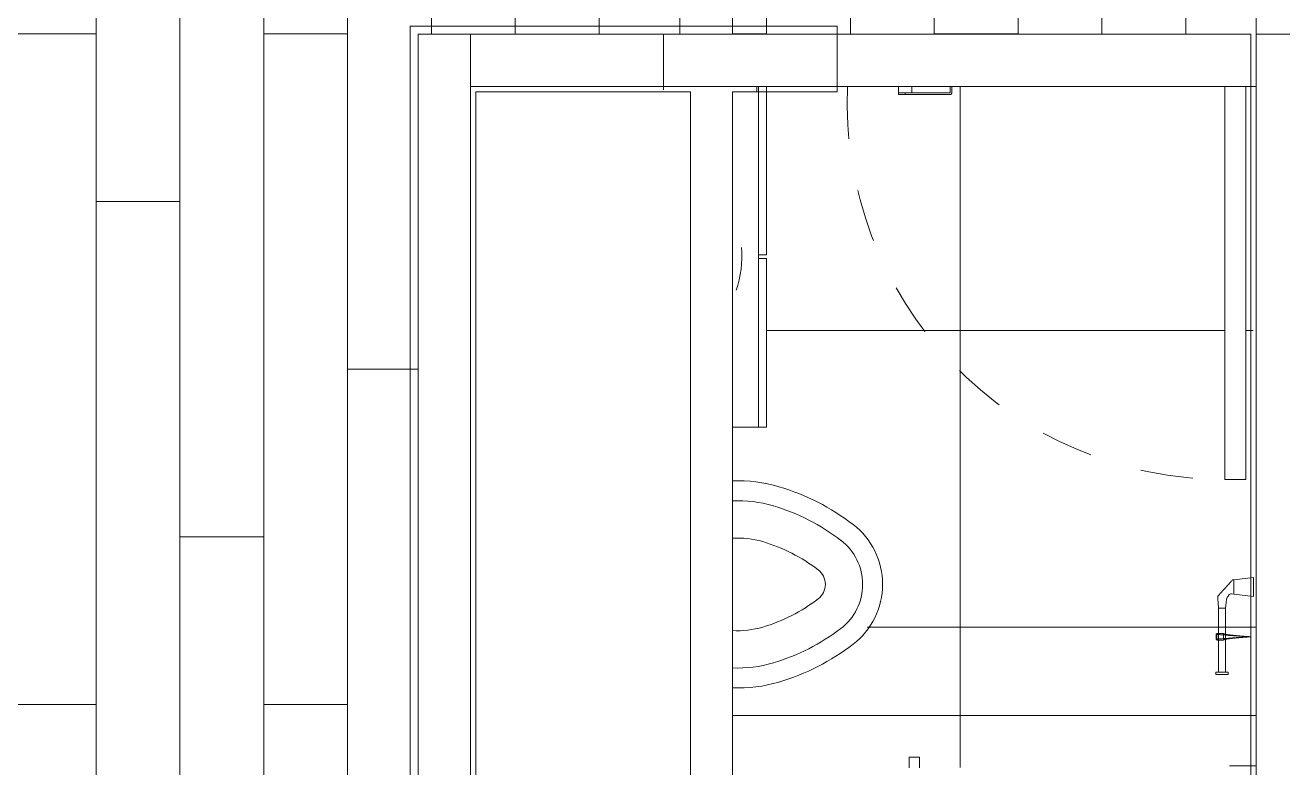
# Model space of a CAD drawing. Header units: metres. Extents: x 3856 to 4207, y -1118 to -691.
# Drawn here: x 3977.007 to 3979.408, y -979.827 to -978.41 of the extents above; entities that cross this region are included whole.
import ezdxf

# ---------------------------------------------------------------- set-up
doc = ezdxf.new("R2010")
doc.units = ezdxf.units.M
doc.linetypes.add('Derribado', pattern=[0.0048, 0.0032, -0.0016])
for name, color, linetype, lineweight in [('Casework', 7, 'Continuous', 9), ('Ceilings', 7, 'Continuous', 9), ('Detail Items', 7, 'Continuous', 9), ('Doors', 7, 'Continuous', 9), ('Floors', 7, 'Continuous', 9), ('Furniture', 7, 'Continuous', 9), ('Generic Models', 7, 'Continuous', 9), ('Linea de proyección', 7, 'Derribado', 9), ('Plumbing Fixtures', 7, 'Continuous', 9), ('Surface Pattern', 7, 'Continuous', 9), ('Walls', 7, 'Continuous', 9)]:
    doc.layers.add(name, color=color, linetype=linetype, lineweight=lineweight)
doc.layers.add('ROA-E00-URB-A101-MASTER_PLAN cambio estaciomientos_dwg', color=7, linetype='Continuous', lineweight=9, true_color=0x767676)

# ---------------------------------------------------------------- blocks, each defined once
blk = doc.blocks.new('Toilet-Pressure_Lite_1_0-Kohler-Highline-3519-TR - SANITARIO ACUACER PLUS REDONDO BLANCO REF_ 320381001 CORONA O SIMILAR-V181-IMPLANTACIÓN - KIT COMERCIAL')
at = {"layer": 'Plumbing Fixtures', "color": 254, "true_color": 0xd4d4d4}
for centre, radius, start, end in [((0, 0.6428), 0.144, 37.4753, 142.5247), ((0, 0.6428), 0.1059, 37.4753, 142.5247), ((0.232, 0.4649), 0.4363, 142.5247, 163.4753), ((-0.232, 0.4649), 0.4363, 16.5247, 37.4753), ((0.232, 0.4649), 0.3982, 142.5247, 163.4753), ((-0.232, 0.4649), 0.3982, 16.5247, 37.4753), ((0, 0.6428), 0.0347, 37.4753, 142.5247), ((0.232, 0.4649), 0.327, 142.5247, 163.4753), ((-0.232, 0.4649), 0.327, 16.5247, 37.4753), ((0.0777, 0.5107), 0.2754, 163.4753, 182.2308), ((0.0777, 0.5107), 0.2373, 163.4753, 182.589), ((-0.0777, 0.5107), 0.2373, 357.411, 16.5247), ((-0.0777, 0.5107), 0.2754, 357.7692, 16.5247), ((0.0777, 0.5107), 0.1661, 163.4753, 183.6995), ((-0.0777, 0.5107), 0.1661, 356.3005, 16.5247)]:
    blk.add_arc(centre, radius, start, end, dxfattribs=at)
blk = doc.blocks.new('COUR-PUERTA-SIMPLE - P-05 _ 80 cm x 210 cm-V190-IMPLANTACIÓN - KIT COMERCIAL')
at = {"layer": 'Detail Items'}
for p, q in [((0.34, -0.8), (0.34, -0.05)), ((0.34, -0.05), (0.34, -0.8)), ((0.38, -0.05), (0.38, -0.8)), ((0.38, -0.8), (0.38, -0.05)), ((0.38, -0.8), (0.34, -0.8)), ((0.34, -0.8), (0.38, -0.8))]:
    blk.add_line(p, q, dxfattribs=at)
at = {"layer": 'Doors'}
for p, q in [((0.4, 0.05), (0.4, -0.05)), ((-0.2827, -0.05), (-0.2827, -0.0622)), ((-0.2827, -0.0622), (-0.2827, -0.0654)), ((-0.27, -0.0622), (-0.2827, -0.0622)), ((-0.2827, -0.0622), (-0.2573, -0.0622)), ((-0.2827, -0.0622), (-0.2573, -0.0622)), ((-0.2827, -0.0654), (-0.27, -0.0654)), ((-0.27, -0.0622), (-0.1842, -0.0622)), ((-0.1842, -0.0622), (-0.27, -0.0622)), ((-0.27, -0.0654), (-0.27, -0.0622)), ((-0.27, -0.0622), (-0.27, -0.0654)), ((-0.27, -0.0654), (-0.1842, -0.0654)), ((-0.1842, -0.0654), (-0.27, -0.0654)), ((-0.2573, -0.0622), (-0.2573, -0.05)), ((-0.1842, -0.0622), (-0.1842, -0.05)), ((-0.1842, -0.05), (-0.1842, -0.0622)), ((-0.1811, -0.05), (-0.1811, -0.0623)), ((-0.1811, -0.0623), (-0.1811, -0.05))]:
    blk.add_line(p, q, dxfattribs=at)
at = {"layer": 'Doors', "flags": 128}
for points in [[(-0.1842, -0.0654), (-0.1835, -0.0653), (-0.1829, -0.0651), (-0.1823, -0.0647), (-0.1818, -0.0642), (-0.1814, -0.0636), (-0.1812, -0.063), (-0.1811, -0.0623)], [(-0.1811, -0.0623), (-0.1812, -0.063), (-0.1814, -0.0636), (-0.1818, -0.0642), (-0.1823, -0.0647), (-0.1829, -0.0651), (-0.1835, -0.0653), (-0.1842, -0.0654)]]:
    blk.add_lwpolyline(points, dxfattribs=at)
at = {"layer": 'Linea de proyección'}
blk.add_arc((0.34, -0.0789), 0.7211, 177.7128, 270, dxfattribs=at)
blk = doc.blocks.new('Lavm_Vessel_ManantialDuo_34_5x34_5x13_5_Corona - Lavm_Vessel_ManantialDuo_34_5x34_5x13_5_Corona-9986751-IMPLANTACIÓN - KIT COMERCIAL')
at = {"layer": 'Detail Items', "color": 253, "true_color": 0xaaaaaa}
blk.add_arc((0, 0), 0.193, 250.6609, 275.3049, dxfattribs=at)
blk = doc.blocks.new('KR6155551-Portarollos-Koral-mate-black - Mate black-10610215-IMPLANTACIÓN - KIT COMERCIAL')
at = {"layer": 'Furniture'}
for p, q in [((-0.0375, 0.0719), (-0.0421, 0.0719)), ((-0.0421, 0.0719), (-0.0421, 0.0601)), ((-0.0421, 0.0601), (-0.0421, 0.0484)), ((-0.0421, 0.0484), (-0.0375, 0.0484)), ((-0.0375, 0.0601), (-0.0375, 0.0719)), ((0.0844, 0.0668), (-0.0375, 0.0668)), ((-0.0375, 0.0668), (-0.0375, 0.0534)), ((-0.0375, 0.0668), (-0.0375, 0.0534)), ((-0.0375, 0.0484), (-0.0375, 0.0601)), ((-0.0375, 0.0534), (0.0844, 0.0534)), ((0.0844, 0.0534), (0.0844, 0.0668)), ((0.0844, 0.0534), (0.0844, 0.0668)), ((0.1115, 0.0379), (0.107, 0.0001)), ((0.1385, 0.0379), (0.1115, 0.0379)), ((0.1385, 0.0379), (0.1115, 0.0379)), ((0.143, 0.0001), (0.1385, 0.0379)), ((0.107, 0.0001), (0.143, 0.0001)), ((0.107, 0.0001), (0.143, 0.0001))]:
    blk.add_line(p, q, dxfattribs=at)
at = {"layer": 'Furniture', "flags": 128}
for points in [[(0.0844, 0.0668), (0.0951, 0.0676), (0.1019, 0.0682), (0.1073, 0.0684)], [(0.1073, 0.0684), (0.1019, 0.0682), (0.0951, 0.0676), (0.0844, 0.0668)], [(0.0844, 0.0668), (0.0844, 0.0666), (0.0844, 0.0659), (0.0844, 0.0649), (0.0844, 0.0635), (0.0844, 0.0619), (0.0844, 0.0601), (0.0844, 0.0584), (0.0844, 0.0568), (0.0844, 0.0554), (0.0844, 0.0543), (0.0844, 0.0537), (0.0844, 0.0534)], [(0.0844, 0.0534), (0.0844, 0.0537), (0.0844, 0.0543), (0.0844, 0.0554), (0.0844, 0.0568), (0.0844, 0.0584), (0.0844, 0.0601), (0.0844, 0.0619), (0.0844, 0.0635), (0.0844, 0.0649), (0.0844, 0.0659), (0.0844, 0.0666), (0.0844, 0.0668)], [(0.1116, 0.0379), (0.112, 0.0425), (0.1118, 0.0444), (0.1105, 0.0465), (0.1075, 0.0486), (0.1048, 0.0503), (0.1017, 0.0515), (0.0955, 0.0525), (0.0844, 0.0534)], [(0.0844, 0.0534), (0.0955, 0.0525), (0.1017, 0.0515), (0.1048, 0.0503), (0.1075, 0.0486), (0.1105, 0.0465), (0.1118, 0.0444), (0.112, 0.0425), (0.1116, 0.0379)], [(0.1116, 0.0379), (0.112, 0.0379), (0.1134, 0.0379), (0.1155, 0.0379), (0.1183, 0.0379), (0.1216, 0.0379), (0.1251, 0.0379), (0.1286, 0.0379), (0.1318, 0.0379), (0.1346, 0.0379), (0.1367, 0.0379), (0.1381, 0.0379), (0.1386, 0.0379)], [(0.1386, 0.0379), (0.1381, 0.0379), (0.1367, 0.0379), (0.1346, 0.0379), (0.1318, 0.0379), (0.1286, 0.0379), (0.1251, 0.0379), (0.1216, 0.0379), (0.1183, 0.0379), (0.1155, 0.0379), (0.1134, 0.0379), (0.112, 0.0379), (0.1116, 0.0379)], [(0.1384, 0.0405), (0.1385, 0.0392), (0.1386, 0.0379)], [(0.1386, 0.0379), (0.1385, 0.0392), (0.1384, 0.0405)]]:
    blk.add_lwpolyline(points, dxfattribs=at)
at = {"layer": 'Furniture'}
for points, knots in [([(0.1073, 0.0684), (0.1074, 0.0683), (0.1076, 0.0682), (0.108, 0.0678), (0.1084, 0.0675), (0.1087, 0.0672), (0.1089, 0.067), (0.1091, 0.0668), (0.1094, 0.0665), (0.11, 0.066), (0.1107, 0.0654), (0.1115, 0.0646), (0.1121, 0.0641), (0.1124, 0.0638), (0.1126, 0.0636), (0.1129, 0.0634), (0.1132, 0.0631), (0.1138, 0.0626), (0.1147, 0.0618), (0.1155, 0.061), (0.1162, 0.0604), (0.1168, 0.0599), (0.1173, 0.0594), (0.118, 0.0588), (0.1193, 0.0577), (0.1211, 0.056), (0.1227, 0.0546), (0.1239, 0.0535), (0.1245, 0.0529), (0.1252, 0.0523), (0.1261, 0.0515), (0.1273, 0.0505), (0.1282, 0.0496), (0.129, 0.0489), (0.1295, 0.0484), (0.1301, 0.0479), (0.1308, 0.0473), (0.1317, 0.0464), (0.1326, 0.0456), (0.1333, 0.045), (0.1338, 0.0446), (0.1343, 0.0441), (0.1349, 0.0436), (0.1356, 0.0429), (0.1364, 0.0422), (0.137, 0.0417), (0.1373, 0.0414), (0.1376, 0.0411), (0.1381, 0.0407), (0.1383, 0.0405), (0.1384, 0.0405)], [-1, -1, -1, -1, -0.972222, -0.944444, -0.916667, -0.902778, -0.895833, -0.888889, -0.875, -0.861111, -0.833333, -0.805556, -0.791667, -0.784722, -0.777778, -0.770833, -0.763889, -0.75, -0.722222, -0.694444, -0.680556, -0.666667, -0.652778, -0.638889, -0.611111, -0.555556, -0.5, -0.472222, -0.458333, -0.444444, -0.416667, -0.388889, -0.361111, -0.347222, -0.333333, -0.319444, -0.305556, -0.277778, -0.25, -0.236111, -0.222222, -0.208333, -0.194444, -0.166667, -0.138889, -0.111111, -0.097222, -0.083333, -0.055556, 0, 0, 0, 0]), ([(0.1384, 0.0405), (0.1383, 0.0405), (0.1381, 0.0407), (0.1376, 0.0411), (0.1373, 0.0414), (0.137, 0.0417), (0.1364, 0.0422), (0.1356, 0.0429), (0.1349, 0.0436), (0.1343, 0.0441), (0.1338, 0.0446), (0.1333, 0.045), (0.1326, 0.0456), (0.1317, 0.0464), (0.1308, 0.0473), (0.1301, 0.0479), (0.1295, 0.0484), (0.129, 0.0489), (0.1282, 0.0496), (0.1273, 0.0505), (0.1263, 0.0513), (0.1256, 0.052), (0.1251, 0.0524), (0.1245, 0.0529), (0.1239, 0.0535), (0.1227, 0.0546), (0.1211, 0.056), (0.1193, 0.0577), (0.118, 0.0588), (0.1173, 0.0594), (0.1168, 0.0599), (0.1162, 0.0604), (0.1155, 0.061), (0.1147, 0.0618), (0.1138, 0.0626), (0.1132, 0.0631), (0.1129, 0.0634), (0.1126, 0.0636), (0.1124, 0.0638), (0.1121, 0.0641), (0.1115, 0.0646), (0.1107, 0.0654), (0.11, 0.066), (0.1094, 0.0665), (0.1091, 0.0668), (0.1089, 0.067), (0.1087, 0.0672), (0.1084, 0.0675), (0.108, 0.0678), (0.1076, 0.0682), (0.1074, 0.0683), (0.1073, 0.0684)], [-1, -1, -1, -1, -0.944444, -0.916667, -0.902778, -0.888889, -0.861111, -0.833333, -0.805556, -0.791667, -0.777778, -0.763889, -0.75, -0.722222, -0.694444, -0.680556, -0.666667, -0.652778, -0.638889, -0.611111, -0.583333, -0.569444, -0.555556, -0.541667, -0.527778, -0.5, -0.444444, -0.388889, -0.361111, -0.347222, -0.333333, -0.319444, -0.305556, -0.277778, -0.25, -0.236111, -0.229167, -0.222222, -0.215278, -0.208333, -0.194444, -0.166667, -0.138889, -0.125, -0.111111, -0.104167, -0.097222, -0.083333, -0.055556, -0.027778, 0, 0, 0, 0])]:
    blk.add_open_spline(points, degree=3, knots=knots, dxfattribs=at)
blk = doc.blocks.new('KR6125551-Percha-Koral-mate-black - Mate black-10354673-IMPLANTACIÓN - KIT COMERCIAL')
at = {"layer": 'Generic Models'}
for p, q in [((0.1185, 0.0687), (0.1185, 0.0587)), ((0.13, 0.0702), (0.12, 0.0702)), ((0.12, 0.0572), (0.13, 0.0572)), ((0.1207, 0.0714), (0.1293, 0.0714)), ((0.1315, 0.0587), (0.1315, 0.0687))]:
    blk.add_line(p, q, dxfattribs=at)
at = {"layer": 'Generic Models', "flags": 128}
for points in [[(0.12, 0.0702), (0.1196, 0.0702), (0.1193, 0.07), (0.1189, 0.0698), (0.1187, 0.0695), (0.1186, 0.0691), (0.1185, 0.0687)], [(0.1185, 0.0587), (0.1186, 0.0584), (0.1187, 0.058), (0.1189, 0.0577), (0.1192, 0.0574), (0.1196, 0.0573), (0.12, 0.0572)], [(0.1207, 0.0714), (0.1201, 0.0712), (0.1196, 0.0709), (0.1188, 0.0697), (0.1187, 0.0694)], [(0.1187, 0.0581), (0.1199, 0.0544), (0.1201, 0.0537), (0.1203, 0.0531), (0.1204, 0.0524), (0.121, 0.0498), (0.1215, 0.0454), (0.1226, 0.0361), (0.1239, 0.0207), (0.1248, 0.0084), (0.125, 0.005)], [(0.1313, 0.058), (0.1301, 0.0544), (0.1299, 0.0537), (0.1297, 0.053), (0.1296, 0.0524), (0.129, 0.0498), (0.1285, 0.0454), (0.1274, 0.036), (0.1261, 0.0207), (0.1252, 0.0084), (0.125, 0.005)], [(0.1293, 0.0714), (0.1299, 0.0712), (0.1304, 0.0709), (0.1312, 0.0697), (0.1313, 0.0694)], [(0.1315, 0.0687), (0.1314, 0.0691), (0.1313, 0.0695), (0.1311, 0.0698), (0.1307, 0.07), (0.1304, 0.0702), (0.13, 0.0702)], [(0.13, 0.0572), (0.1304, 0.0573), (0.1308, 0.0574), (0.1311, 0.0577), (0.1313, 0.058), (0.1314, 0.0583), (0.1315, 0.0587)], [(0.125, 0.005), (0.1203, 0.005), (0.116, 0.005), (0.1123, 0.005), (0.1094, 0.005), (0.1076, 0.005), (0.107, 0.005), (0.1076, 0.005), (0.1094, 0.005), (0.1123, 0.005), (0.116, 0.005), (0.1203, 0.005), (0.125, 0.005)], [(0.125, 0.005), (0.1297, 0.005), (0.134, 0.005), (0.1377, 0.005), (0.1406, 0.005), (0.1424, 0.005), (0.143, 0.005), (0.1424, 0.005), (0.1406, 0.005), (0.1377, 0.005), (0.134, 0.005), (0.1297, 0.005), (0.125, 0.005)]]:
    blk.add_lwpolyline(points, dxfattribs=at)
at = {"layer": 'Generic Models'}
for points, knots in [([(0.125, 0.005), (0.1248, 0.0072), (0.1246, 0.0114), (0.1243, 0.0177), (0.1239, 0.0242), (0.1236, 0.0299), (0.1233, 0.035), (0.123, 0.0384), (0.1228, 0.0416), (0.1224, 0.0458), (0.122, 0.0511), (0.1215, 0.0573), (0.1211, 0.0621), (0.1208, 0.0655), (0.1205, 0.0675), (0.1203, 0.0689), (0.12, 0.0696), (0.1198, 0.07), (0.1195, 0.0701), (0.1193, 0.07), (0.119, 0.0697), (0.1188, 0.0692), (0.1186, 0.0689), (0.1185, 0.0687)], [0, 0, 0, 0, 0.076923, 0.115385, 0.153846, 0.230769, 0.269231, 0.307692, 0.346154, 0.384615, 0.461538, 0.538462, 0.615385, 0.653846, 0.692308, 0.730769, 0.769231, 0.807692, 0.846154, 0.884615, 0.923077, 0.961538, 1, 1, 1, 1]), ([(0.1185, 0.0587), (0.1186, 0.0586), (0.1187, 0.0583), (0.1189, 0.058), (0.119, 0.0577), (0.1191, 0.0574), (0.1193, 0.0569), (0.1195, 0.0563), (0.1198, 0.0553), (0.12, 0.0542), (0.1203, 0.0532), (0.1205, 0.0523), (0.1208, 0.0513), (0.121, 0.0498), (0.1213, 0.0479), (0.1215, 0.0457), (0.1218, 0.0434), (0.1221, 0.0405), (0.1224, 0.0375), (0.1228, 0.0342), (0.1231, 0.0306), (0.1234, 0.027), (0.1238, 0.0231), (0.124, 0.02), (0.1243, 0.0164), (0.1245, 0.0124), (0.1248, 0.0085), (0.1249, 0.0061), (0.125, 0.005)], [0, 0, 0, 0, 0.038462, 0.057692, 0.076923, 0.096154, 0.115385, 0.153846, 0.192308, 0.230769, 0.269231, 0.307692, 0.346154, 0.384615, 0.423077, 0.461538, 0.5, 0.538462, 0.615385, 0.653846, 0.692308, 0.769231, 0.807692, 0.846154, 0.884615, 0.923077, 0.961538, 1, 1, 1, 1]), ([(0.125, 0.005), (0.1252, 0.0072), (0.1254, 0.0114), (0.1258, 0.0177), (0.1261, 0.0242), (0.1265, 0.0313), (0.1269, 0.0374), (0.1273, 0.0416), (0.1276, 0.0458), (0.128, 0.0511), (0.1284, 0.0563), (0.1288, 0.0602), (0.129, 0.063), (0.1293, 0.0655), (0.1295, 0.0675), (0.1297, 0.0687), (0.1299, 0.0693), (0.13, 0.0697), (0.1303, 0.07), (0.1305, 0.0701), (0.1308, 0.07), (0.131, 0.0697), (0.1313, 0.0692), (0.1314, 0.0689), (0.1315, 0.0687)], [0, 0, 0, 0, 0.076923, 0.115385, 0.153846, 0.230769, 0.307692, 0.346154, 0.384615, 0.461538, 0.538462, 0.576923, 0.615385, 0.653846, 0.692308, 0.730769, 0.75, 0.769231, 0.807692, 0.846154, 0.884615, 0.923077, 0.961538, 1, 1, 1, 1]), ([(0.125, 0.005), (0.1251, 0.0061), (0.1253, 0.0085), (0.1255, 0.0124), (0.1258, 0.0164), (0.126, 0.02), (0.1263, 0.0231), (0.1266, 0.027), (0.1269, 0.0306), (0.1273, 0.0342), (0.1275, 0.0367), (0.1278, 0.039), (0.128, 0.0412), (0.1283, 0.0434), (0.1285, 0.0457), (0.1288, 0.0479), (0.129, 0.0498), (0.1293, 0.0513), (0.1295, 0.0523), (0.1298, 0.0532), (0.13, 0.0542), (0.1303, 0.0553), (0.1305, 0.0562), (0.1307, 0.0569), (0.1309, 0.0574), (0.131, 0.0577), (0.1311, 0.058), (0.1313, 0.0583), (0.1314, 0.0586), (0.1315, 0.0587)], [0, 0, 0, 0, 0.038462, 0.076923, 0.115385, 0.153846, 0.192308, 0.230769, 0.307692, 0.346154, 0.384615, 0.423077, 0.461538, 0.5, 0.538462, 0.576923, 0.615385, 0.653846, 0.692308, 0.730769, 0.769231, 0.807692, 0.846154, 0.884615, 0.903846, 0.923077, 0.942308, 0.961538, 1, 1, 1, 1])]:
    blk.add_open_spline(points, degree=3, knots=knots, dxfattribs=at)
blk = doc.blocks.new('EDIFICIO TIPO A_rvt-5-IMPLANTACIÓN - KIT COMERCIAL')
at = {"layer": 'Surface Pattern', "true_color": 0x808080}
h = blk.add_hatch(dxfattribs=at)
h.set_pattern_fill('FP_110', color=8, style=0, pattern_type=2)
h.set_pattern_definition([(270, (6019.702, -988.027), (0.16, 1e-17), []), (0, (6019.702, -988.027), (0.32, 0.32), [0.16, -1.12]), (0, (6019.862, -988.667), (0.32, 0.32), [0.16, -1.12])])
h.paths.add_polyline_path([(3982.3154, -980.7273), (3982.9568, -980.7273), (3982.9568, -977.5273), (3979.4568, -977.5273), (3979.4568, -977.5973), (3980.2068, -977.5973), (3980.2068, -977.6373), (3979.4568, -977.6373), (3979.4568, -978.4273), (3980.0568, -978.4273), (3980.064, -978.5248), (3980.0818, -978.5273), (3980.0732, -978.5398), (3980.0568, -978.5398), (3980.0568, -980.7273), (3981.2828, -980.7273)])
h.paths.add_polyline_path([(3977.7568, -980.7273), (3977.7568, -978.4273), (3978.2568, -978.4273), (3978.2568, -977.5873), (3977.4068, -977.5873), (3977.4068, -977.5473), (3978.2568, -977.5473), (3978.2568, -977.5273), (3974.4068, -977.5273), (3974.4068, -980.7273), (3977.2825, -980.7273)])
h.paths.add_polyline_path([(3982.4257, -980.6273), (3982.4257, -980.2273), (3982.8257, -980.2273), (3982.8249, -980.6273)])
h.paths.add_polyline_path([(3980.4257, -980.6273), (3980.4257, -980.2273), (3980.8257, -980.2273), (3980.8257, -980.6273)])
h.paths.add_polyline_path([(3980.9154, -980.6273), (3980.9154, -978.7273), (3982.3154, -978.7273), (3982.3154, -980.6273), (3981.2828, -980.6273)])
h.paths.add_polyline_path([(3974.6509, -980.5597), (3974.5273, -980.5597), (3974.5273, -980.1597), (3974.9273, -980.1597), (3974.9273, -980.5597)])
h.paths.add_polyline_path([(3975.949, -980.0597), (3974.5273, -980.0597), (3974.5273, -978.4597), (3976.4273, -978.4597), (3976.4273, -980.0597)])
h.paths.add_polyline_path([(3979.3468, -978.4273), (3979.3568, -978.4273), (3979.3568, -976.2273), (3979.4568, -976.2273), (3979.4568, -977.4273), (3982.9568, -977.4273), (3982.9568, -969.2273), (3979.4568, -969.2273), (3979.4568, -971.7123), (3979.5918, -971.7123), (3979.5918, -973.5123), (3979.4568, -973.5123), (3979.4568, -973.6273), (3976.9818, -973.6273), (3976.9818, -973.6473), (3977.9318, -973.6473), (3977.9318, -973.6873), (3976.9818, -973.6873), (3976.9818, -974.9273), (3978.2568, -974.9273), (3978.2568, -974.6273), (3978.3568, -974.6273), (3978.3568, -978.4273), (3978.6159, -978.4273)])
h.paths.add_polyline_path([(3974.9273, -978.3597), (3974.5273, -978.3597), (3974.5273, -977.9597), (3974.9273, -977.9597)])
h.paths.add_polyline_path([(3977.2825, -977.4273), (3977.6568, -977.4273), (3977.6568, -975.1403), (3976.5568, -975.1403), (3976.5568, -975.1253), (3977.6568, -975.1253), (3977.6568, -975.0273), (3976.5559, -975.0273), (3976.5559, -977.4273)])
h.paths.add_polyline_path([(3981.2828, -973.9273), (3980.7068, -973.9273), (3980.7068, -973.2273), (3982.3068, -973.2273), (3982.3068, -973.9273)])
h.paths.add_polyline_path([(3982.0702, -971.6181), (3982.0702, -970.1034), (3981.3702, -970.1034), (3981.3702, -969.3034), (3982.8702, -969.3034), (3982.8702, -971.6181), (3982.3068, -971.6181)])
h.paths.add_polyline_path([(3981.3702, -971.1273), (3980.8254, -971.1273), (3980.8254, -970.6273), (3981.4254, -970.6273), (3981.4254, -971.1273)])
h = blk.add_hatch(dxfattribs=at)
h.set_pattern_fill('FP_111', color=8, style=0, pattern_type=2)
h.set_pattern_definition([(270, (3979.923, -977.861), (0.566, 3e-17), []), (0, (3979.923, -977.861), (0, 0.566), [])])
h.paths.add_polyline_path([(3979.3568, -979.7273), (3979.3468, -978.5273), (3979.3368, -978.5273), (3979.3368, -979.2773), (3979.2968, -979.2773), (3979.2968, -978.5273), (3978.5568, -978.5273), (3978.5568, -978.4273), (3977.8568, -978.4273), (3977.8568, -978.5273), (3978.4218, -978.5373), (3978.4218, -978.8488), (3978.4218, -978.8558), (3978.4218, -979.1774), (3978.3568, -979.1773), (3978.3668, -979.2809), (3978.4458, -979.291), (3978.5431, -979.3333), (3978.6159, -979.3938), (3978.6398, -979.4446), (3978.6287, -979.5411), (3978.5872, -979.5917), (3978.4957, -979.6455), (3978.3939, -979.6738), (3978.3568, -979.6738), (3978.3568, -979.7273), (3979.3468, -979.7273)])
at = {"layer": 'Casework'}
for p, q in [((3978.4068, -978.5273), (3978.3568, -978.5273)), ((3978.4218, -978.5272), (3978.4068, -978.5272)), ((3978.4068, -979.1773), (3978.4068, -978.5273)), ((3978.4218, -978.8488), (3978.4218, -978.5272)), ((3978.4068, -978.8488), (3978.4218, -978.8488)), ((3978.4218, -978.8558), (3978.4068, -978.8558)), ((3978.4218, -979.1774), (3978.4218, -978.8558)), ((3978.3568, -979.1773), (3978.4068, -979.1773)), ((3978.4068, -979.1774), (3978.4218, -979.1774))]:
    blk.add_line(p, q, dxfattribs=at)
at = {"layer": 'Ceilings'}
for p, q in [((3978.3568, -978.5273), (3977.8568, -978.5273)), ((3977.8568, -978.5273), (3977.8568, -980.7273))]:
    blk.add_line(p, q, dxfattribs=at)
at = {"layer": 'Floors'}
for p, q in [((3977.7568, -980.7273), (3977.7568, -978.4273)), ((3977.7568, -978.4273), (3978.2568, -978.4273)), ((3978.2568, -978.4273), (3977.8568, -978.4273)), ((3977.8568, -978.4273), (3977.8568, -978.5273)), ((3978.3568, -978.4273), (3978.5568, -978.4273)), ((3978.5568, -978.4273), (3978.3568, -978.4273)), ((3979.3568, -979.7273), (3979.3568, -978.5273)), ((3978.3568, -979.7273), (3979.3568, -979.7273))]:
    blk.add_line(p, q, dxfattribs=at)
at = {"layer": 'Walls'}
for p, q in [((3978.2568, -978.4273), (3978.2568, -977.5273)), ((3978.3568, -977.5273), (3978.3568, -978.4273)), ((3979.3568, -978.4273), (3979.3568, -977.5273)), ((3977.7418, -978.4123), (3978.5568, -978.4123)), ((3978.2568, -978.4123), (3977.7418, -978.4123)), ((3977.7418, -978.4273), (3977.7418, -978.4123)), ((3977.7418, -978.4123), (3977.7418, -978.4273)), ((3978.5568, -978.4123), (3978.3568, -978.4123)), ((3978.5568, -978.4123), (3978.5568, -978.4273)), ((3978.5568, -978.4123), (3978.5568, -978.4273)), ((3977.7418, -980.7123), (3977.7418, -978.4273)), ((3977.7418, -978.4273), (3977.7418, -980.7123)), ((3977.7568, -980.7123), (3977.7568, -978.4273)), ((3977.7568, -978.4273), (3977.7568, -980.7123)), ((3977.7568, -978.4273), (3978.2568, -978.4273)), ((3978.5568, -978.4273), (3977.7568, -978.4273)), ((3978.3568, -978.4273), (3978.2568, -978.4273)), ((3978.3568, -978.4273), (3978.5568, -978.4273)), ((3978.5568, -978.4273), (3979.3468, -978.4273)), ((3978.5568, -978.5273), (3978.5568, -978.4273)), ((3979.3468, -978.5273), (3979.3468, -978.4273)), ((3979.4568, -978.4273), (3979.3568, -978.4273)), ((3977.8568, -980.7294), (3977.8568, -978.5273)), ((3977.8668, -978.5273), (3977.8568, -978.5273)), ((3977.8668, -978.5273), (3978.5568, -978.5273)), ((3977.8668, -978.5373), (3977.8668, -980.7194)), ((3978.2768, -978.5373), (3977.8668, -978.5373)), ((3978.2768, -980.7194), (3978.2768, -978.5373)), ((3978.4035, -978.5273), (3978.3568, -978.5273)), ((3978.3568, -978.5273), (3978.4035, -978.5273)), ((3978.3568, -978.5373), (3978.3568, -980.7194)), ((3978.5568, -978.5373), (3978.3568, -978.5373)), ((3978.3568, -978.5373), (3978.4035, -978.5373)), ((3978.4035, -978.5373), (3978.3568, -978.5373)), ((3978.4035, -978.5273), (3978.4035, -978.5373)), ((3978.4035, -978.5373), (3978.4035, -978.5273)), ((3979.3468, -978.5273), (3978.5568, -978.5273)), ((3978.5568, -978.5273), (3978.5568, -978.5373)), ((3979.3468, -980.7194), (3979.3468, -978.5273)), ((3979.3568, -978.5273), (3979.3468, -978.5273)), ((3979.3568, -978.5273), (3979.3568, -980.7194)), ((3979.3468, -979.7273), (3979.3468, -979.8273)), ((3979.3568, -979.8273), (3979.3568, -979.7273))]:
    blk.add_line(p, q, dxfattribs=at)
at = {"layer": 'Doors', "lineweight": 9}
blk.add_blockref('COUR-PUERTA-SIMPLE - P-05 _ 80 cm x 210 cm-V190-IMPLANTACIÓN - KIT COMERCIAL', (3978.9568, -978.4773), dxfattribs=at)
at = {"layer": 'Furniture', "lineweight": 9, "rotation": 89.99999999999902}
blk.add_blockref('KR6155551-Portarollos-Koral-mate-black - Mate black-10610215-IMPLANTACIÓN - KIT COMERCIAL', (3979.3518, -979.6073), dxfattribs=at)
at = {"layer": 'Generic Models', "lineweight": 9, "rotation": 89.99999999999902}
blk.add_blockref('KR6125551-Percha-Koral-mate-black - Mate black-10354673-IMPLANTACIÓN - KIT COMERCIAL', (3979.3518, -979.7023), dxfattribs=at)
at = {"layer": 'Plumbing Fixtures', "lineweight": 9}
for name, p, rotation in [('Lavm_Vessel_ManantialDuo_34_5x34_5x13_5_Corona - Lavm_Vessel_ManantialDuo_34_5x34_5x13_5_Corona-9986751-IMPLANTACIÓN - KIT COMERCIAL', (3978.1818, -978.8523), 89.99999999999902), ('Toilet-Pressure_Lite_1_0-Kohler-Highline-3519-TR - SANITARIO ACUACER PLUS REDONDO BLANCO REF_ 320381001 CORONA O SIMILAR-V181-IMPLANTACIÓN - KIT COMERCIAL', (3977.8568, -979.4773), 269.9999999999192)]:
    blk.add_blockref(name, p, dxfattribs=dict(at, rotation=rotation))
blk = doc.blocks.new('ROA-E00-URB-A101-MASTER_PLAN cambio estaciomientos_dwg_COUR-ARQ-PUERTA_DUCHA - PD-  Vidrio 1_38 x 1_90-V184-Master Plan - Etapa 1-7986570-IMPLANTACIÓN - KIT COMERCIAL')
at = {"layer": 'Doors'}
for p, q in [((0.3165, 0.025), (0.2965, 0.025)), ((0.9081, 0.0088), (0.9591, 0.0088))]:
    blk.add_line(p, q, dxfattribs=at)
at = {"layer": 'Doors', "flags": 128}
for points in [[(0.3015, 0.025), (0.2965, 0.025), (0.2965, 0.005)], [(0.3165, 0.005), (0.3165, 0.025), (0.3115, 0.025)]]:
    blk.add_lwpolyline(points, dxfattribs=at)
blk = doc.blocks.new('ROA-E00-URB-A101-MASTER_PLAN cambio estaciomientos_dwg_ROA-E01-ARQ-R23_rvt-5-Master Plan - Etapa 1-7986595-IMPLANTACIÓN - KIT COMERCIAL')
at = {"layer": 'Surface Pattern', "true_color": 0x808080}
h = blk.add_hatch(dxfattribs=at)
h.set_pattern_fill('FP_1464', color=8, style=0, pattern_type=2)
h.set_pattern_definition([(0, (977.961, 3979.923), (0, 0.566), []), (90, (977.961, 3979.923), (-0.566, 3e-17), [])])
h.paths.add_polyline_path([(979.8273, 3978.7091), (979.8236, 3979.3568), (979.7273, 3979.3553), (979.7273, 3978.3568), (979.8251, 3978.3568), (979.8236, 3978.6991), (979.8073, 3978.7091)])
at = {"layer": 'Walls'}
for p, q in [((979.8273, 3979.3568), (979.7273, 3979.3568)), ((979.7273, 3979.3468), (979.8273, 3979.3468))]:
    blk.add_line(p, q, dxfattribs=at)
at = {"rotation": 89.99999999999946}
blk.add_blockref('ROA-E00-URB-A101-MASTER_PLAN cambio estaciomientos_dwg_COUR-ARQ-PUERTA_DUCHA - PD-  Vidrio 1_38 x 1_90-V184-Master Plan - Etapa 1-7986570-IMPLANTACIÓN - KIT COMERCIAL', (979.8323, 3978.3976), dxfattribs=at)
blk = doc.blocks.new('ROA-E00-URB-A101-MASTER_PLAN cambio estaciomientos_dwg_ROA-E01-EST-R23_rvt-5-Master Plan - Etapa 1-7986866-IMPLANTACIÓN - KIT COMERCIAL')
at = {"layer": 'Walls'}
blk.add_line((979.7273, 3979.3568), (979.8273, 3979.3568), dxfattribs=at)
blk = doc.blocks.new('ROA-E00-URB-A101-MASTER_PLAN cambio estaciomientos_dwg-7942325-IMPLANTACIÓN - KIT COMERCIAL')
for name in ['ROA-E00-URB-A101-MASTER_PLAN cambio estaciomientos_dwg_ROA-E01-EST-R23_rvt-5-Master Plan - Etapa 1-7986866-IMPLANTACIÓN - KIT COMERCIAL', 'ROA-E00-URB-A101-MASTER_PLAN cambio estaciomientos_dwg_ROA-E01-ARQ-R23_rvt-5-Master Plan - Etapa 1-7986595-IMPLANTACIÓN - KIT COMERCIAL']:
    blk.add_blockref(name, (0, 0))

msp = doc.modelspace()

# ---------------------------------------------------------------- block references
at = {"lineweight": 5}
msp.add_blockref('EDIFICIO TIPO A_rvt-5-IMPLANTACIÓN - KIT COMERCIAL', (0, 0), dxfattribs=at)
at = {"layer": 'ROA-E00-URB-A101-MASTER_PLAN cambio estaciomientos_dwg', "color": 7, "rotation": 269.9999999999999}
msp.add_blockref('ROA-E00-URB-A101-MASTER_PLAN cambio estaciomientos_dwg-7942325-IMPLANTACIÓN - KIT COMERCIAL', (0, 0), dxfattribs=at)

doc.saveas('drawing.dxf')
